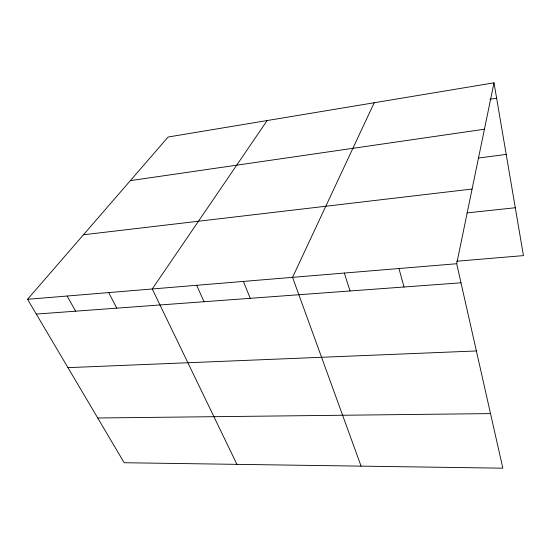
<?xml version="1.0" encoding="UTF-8"?>
<svg xmlns="http://www.w3.org/2000/svg" width="551" height="551" viewBox="0 0 551 551"><rect width="100%" height="100%" fill="white"/><g stroke="black" fill="none" stroke-linecap="round" stroke-linejoin="round"><path stroke-width="0.83" d="M456.689 263.736L494.006 82.822L168.131 137.013L27.55 299.31L124.182 462.73L502.843 468.178L456.689 263.736L27.55 299.31M374.198 102.748L292.547 277.339L361.084 466.139M267.139 120.545L152.255 288.972L236.937 464.355M489.915 99.276L496.63 98.209M130.353 180.625L484.439 129.216M478.364 158.068L506.204 154.397M83.456 234.767L472.097 189.034M466.959 212.9L515.295 207.748M456.648 261.236L523.45 255.616L494.006 82.822M36.283 314.077L460.994 282.801M67.966 367.648L476.381 350.959M97.727 417.989L490.521 413.601M67.139 296.025L75.583 311.184M108.664 292.581L116.764 308.154M196.693 285.287L204.008 301.728M243.397 281.416L250.244 298.325M344.327 273.048L350.05 290.969M398.958 268.523L404.014 286.995"/></g></svg>
